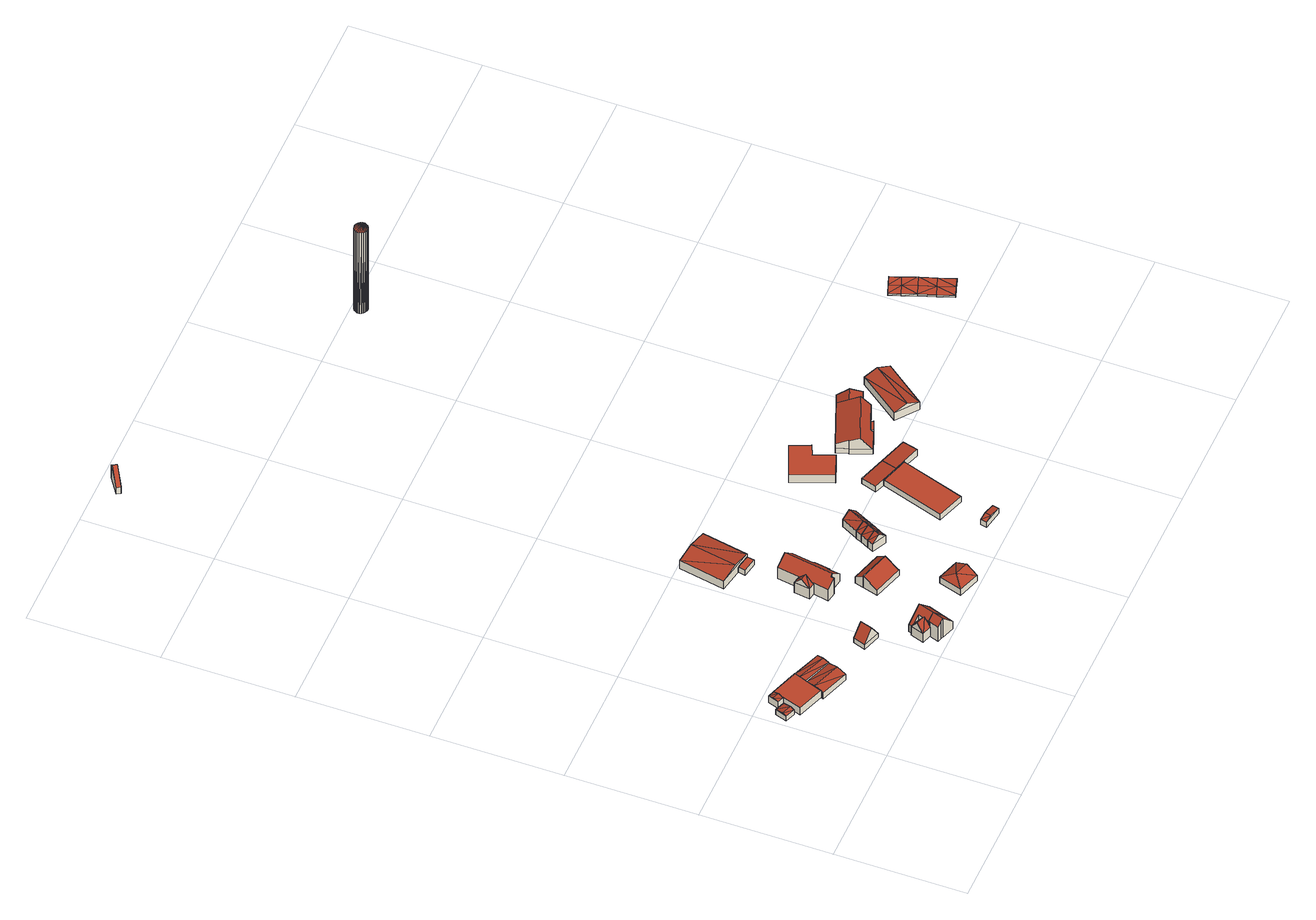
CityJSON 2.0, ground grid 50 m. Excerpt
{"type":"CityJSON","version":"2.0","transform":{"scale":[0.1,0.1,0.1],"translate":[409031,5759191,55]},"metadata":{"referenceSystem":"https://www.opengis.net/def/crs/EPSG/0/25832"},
"CityObjects":{
"building1":{"type":"Building","attributes":{"Gemeindeschluessel":"05515000","Geometrietyp2DReferenz":"3000","function":"31001_2700","roofType":"3100","measuredHeight":3.05},"geometry":[{"type":"Solid","lod":"2","boundaries":[[[[0,1,2,3]],[[4,5,1,0]],[[6,7,5,4]],[[3,2,7,6]],[[0,8,4]],[[6,9,3]],[[8,0,3]],[[3,9,8]],[[4,8,9]],[[9,6,4]],[[1,5,7,2]]]],"semantics":{"surfaces":[{"type":"WallSurface"},{"type":"RoofSurface"},{"type":"GroundSurface"}],"values":[[0,0,0,0,0,0,1,1,1,1,2]]}}]},
"building2":{"type":"Building","attributes":{"Gemeindeschluessel":"05515000","Geometrietyp2DReferenz":"3000","function":"31001_2700"},"children":["building2-1","building2-2","building2-3"]},
"building2-1":{"type":"BuildingPart","attributes":{"roofType":"1000","measuredHeight":3.55},"parents":["building2"],"geometry":[{"type":"Solid","lod":"2","boundaries":[[[[10,11,12,13]],[[14,15,16,11,10]],[[17,18,19,20,21,22]],[[13,12,23,24,25]],[[26,27,17,22,28,29,14,10,13,25]],[[11,16,20,19,23,12]],[[28,22,21]],[[15,14,29]],[[20,16,15,21]],[[15,29,28,21]],[[26,25,24]],[[18,17,27]],[[23,19,18,24]],[[18,27,26,24]]]],"semantics":{"surfaces":[{"type":"WallSurface"},{"type":"RoofSurface"},{"type":"GroundSurface"},{"type":"ClosureSurface"}],"values":[[0,0,0,0,1,2,0,0,3,3,0,0,3,3]]}}]},
"building2-2":{"type":"BuildingPart","attributes":{"roofType":"3100","measuredHeight":3.86},"parents":["building2"],"geometry":[{"type":"Solid","lod":"2","boundaries":[[[[30,31,16,15]],[[32,33,31,30]],[[21,20,33,32]],[[30,34,32]],[[15,29,35,34]],[[34,30,15]],[[35,28,21,32]],[[32,34,35]],[[31,33,20,16]],[[20,21,15,16]],[[29,28,35]],[[29,15,21,28]]]],"semantics":{"surfaces":[{"type":"WallSurface"},{"type":"RoofSurface"},{"type":"GroundSurface"},{"type":"ClosureSurface"}],"values":[[0,0,0,0,1,1,1,1,2,3,0,3]]}}]},
"building2-3":{"type":"BuildingPart","attributes":{"roofType":"3100","measuredHeight":3.84},"parents":["building2"],"geometry":[{"type":"Solid","lod":"2","boundaries":[[[[36,37,19,18]],[[38,39,37,36]],[[24,23,39,38]],[[36,40,38]],[[40,36,18]],[[18,27,41,40]],[[38,40,41]],[[41,26,24,38]],[[37,39,23,19]],[[23,24,18,19]],[[41,27,26]],[[26,27,18,24]]]],"semantics":{"surfaces":[{"type":"WallSurface"},{"type":"RoofSurface"},{"type":"GroundSurface"},{"type":"ClosureSurface"}],"values":[[0,0,0,0,1,1,1,1,2,3,0,3]]}}]},
"building3":{"type":"Building","attributes":{"Gemeindeschluessel":"05515000","Geometrietyp2DReferenz":"3000","function":"31001_1310","roofType":"3100","measuredHeight":3.87},"geometry":[{"type":"Solid","lod":"2","boundaries":[[[[42,43,39,44]],[[45,46,43,42]],[[47,48,46,45]],[[49,50,48,47]],[[51,23,50,49]],[[44,39,23,51]],[[44,51,52]],[[53,52,51]],[[54,52,53,45]],[[55,47,45,53]],[[55,49,47]],[[55,53,51,49]],[[54,45,42]],[[52,54,42,44]],[[43,46,48,50,23,39]]]],"semantics":{"surfaces":[{"type":"WallSurface"},{"type":"RoofSurface"},{"type":"GroundSurface"}],"values":[[0,0,0,0,0,0,1,1,1,1,0,0,0,0,2]]}}]},
"building4":{"type":"Building","attributes":{"Gemeindeschluessel":"05515000","Geometrietyp2DReferenz":"3000","function":"31001_1000","roofType":"3100","measuredHeight":7.62},"address":[{"country":"Germany","locality":"Münster","thoroughfareNumber":"71b","thoroughfareName":"Dyckburgstraße"}],"geometry":[{"type":"Solid","lod":"2","boundaries":[[[[56,57,58,59]],[[60,61,57,56]],[[62,63,61,60]],[[59,58,63,62]],[[56,64,60]],[[62,65,59]],[[59,65,64,56]],[[60,64,65,62]],[[57,61,63,58]]]],"semantics":{"surfaces":[{"type":"WallSurface"},{"type":"RoofSurface"},{"type":"GroundSurface"}],"values":[[0,0,0,0,0,0,1,1,2]]}}]},
"building5":{"type":"Building","attributes":{"Gemeindeschluessel":"05515000","Geometrietyp2DReferenz":"3000","function":"31001_2460","roofType":"5000","measuredHeight":7.85},"geometry":[{"type":"Solid","lod":"2","boundaries":[[[[66,67,68,69]],[[70,71,67,66]],[[72,73,71,70]],[[74,75,73,72]],[[76,77,75,74]],[[78,79,77,76]],[[69,68,79,78]],[[80,78,81]],[[78,76,74,81]],[[72,81,74]],[[81,70,80]],[[66,82,80,70]],[[80,82,69,78]],[[82,66,69]],[[81,72,70]],[[67,71,73,75,77,79,68]]]],"semantics":{"surfaces":[{"type":"WallSurface"},{"type":"RoofSurface"},{"type":"GroundSurface"}],"values":[[0,0,0,0,0,0,0,1,1,1,1,1,0,0,0,2]]}}]},
"building6":{"type":"Building","attributes":{"Gemeindeschluessel":"05515000","Geometrietyp2DReferenz":"3000","function":"31001_1000"},"children":["building6-1","building6-2"]},
"building6-1":{"type":"BuildingPart","attributes":{"roofType":"3100","measuredHeight":9.52},"parents":["building6"],"geometry":[{"type":"Solid","lod":"2","boundaries":[[[[83,84,85,86]],[[87,88,84,83]],[[89,90,88,87]],[[91,92,93,90,89]],[[94,95,96,97]],[[86,85,95,94]],[[98,99,91,89,87,83,86,100]],[[94,97,100,86]],[[84,88,90,93,101,102,96,95,85]],[[101,98,100,102]],[[92,91,99]],[[93,92,99,98,101]],[[96,102,100,97]]]],"semantics":{"surfaces":[{"type":"WallSurface"},{"type":"RoofSurface"},{"type":"GroundSurface"},{"type":"ClosureSurface"}],"values":[[0,0,0,0,0,0,1,1,2,0,0,3,3]]}}]},
"building6-2":{"type":"BuildingPart","attributes":{"roofType":"3100","measuredHeight":9.51},"parents":["building6"],"geometry":[{"type":"Solid","lod":"2","boundaries":[[[[103,104,93,92]],[[105,106,104,103]],[[107,108,106,105]],[[109,110,108,107]],[[111,112,110,109]],[[97,96,112,111]],[[107,105,103,92,99,98,109]],[[100,97,111,109,98]],[[93,104,106,108,110,112,96,102,101]],[[93,101,98,99,92]],[[102,100,98,101]],[[96,97,100,102]]]],"semantics":{"surfaces":[{"type":"WallSurface"},{"type":"RoofSurface"},{"type":"GroundSurface"},{"type":"ClosureSurface"}],"values":[[0,0,0,0,0,0,1,1,2,3,0,3]]}}]},
"building7":{"type":"Building","attributes":{"Gemeindeschluessel":"05515000","Geometrietyp2DReferenz":"3000","function":"31001_1000"},"address":[{"country":"Germany","locality":"Münster","thoroughfareNumber":"77","thoroughfareName":"Dyckburgstraße"}],"children":["building7-1","building7-2"]},
"building7-1":{"type":"BuildingPart","attributes":{"roofType":"3100","measuredHeight":8.29},"parents":["building7"],"geometry":[{"type":"Solid","lod":"2","boundaries":[[[[113,114,115,116]],[[117,118,114,113]],[[119,120,118,117]],[[121,113,122]],[[116,123,122,113]],[[122,124,119,121]],[[117,121,119]],[[121,117,113]],[[114,118,120,115]],[[120,119,116,115]],[[123,124,122]],[[123,116,119,124]]]],"semantics":{"surfaces":[{"type":"WallSurface"},{"type":"RoofSurface"},{"type":"GroundSurface"},{"type":"ClosureSurface"}],"values":[[0,0,0,1,1,1,1,0,2,3,0,3]]}}]},
"building7-2":{"type":"BuildingPart","attributes":{"roofType":"3100","measuredHeight":8.66},"parents":["building7"],"geometry":[{"type":"Solid","lod":"2","boundaries":[[[[125,126,127,128]],[[129,130,126,125]],[[131,132,130,129]],[[133,134,132,131]],[[135,136,134,133]],[[137,138,136,135]],[[139,140,138,137]],[[141,116,115,140,139]],[[142,143,120,119,144]],[[145,146,143,142]],[[147,148,146,145]],[[149,150,148,147]],[[128,127,150,149]],[[142,144,124,123,141,139,137,135,133,145]],[[131,129,125,128,149,147,145,133]],[[126,130,132,134,136,138,140,115,120,143,146,148,150,127]],[[124,144,119]],[[141,123,116]],[[120,115,116,119]],[[116,123,124,119]]]],"semantics":{"surfaces":[{"type":"WallSurface"},{"type":"RoofSurface"},{"type":"GroundSurface"},{"type":"ClosureSurface"}],"values":[[0,0,0,0,0,0,0,0,0,0,0,0,0,1,1,2,0,0,3,3]]}}]},
"building8":{"type":"Building","attributes":{"Gemeindeschluessel":"05515000","Geometrietyp2DReferenz":"3000","function":"31001_2460","roofType":"2100","measuredHeight":5.75},"geometry":[{"type":"Solid","lod":"2","boundaries":[[[[151,152,153,154]],[[155,156,152,151]],[[157,158,156,155]],[[159,160,158,157]],[[154,153,160,159]],[[157,155,151,154,159]],[[152,156,158,160,153]]]],"semantics":{"surfaces":[{"type":"WallSurface"},{"type":"RoofSurface"},{"type":"GroundSurface"}],"values":[[0,0,0,0,0,1,2]]}}]},
"building9":{"type":"Building","attributes":{"Gemeindeschluessel":"05515000","Geometrietyp2DReferenz":"3000","function":"31001_2460","roofType":"1000","measuredHeight":2.47},"geometry":[{"type":"Solid","lod":"2","boundaries":[[[[161,162,163,164]],[[165,166,162,161]],[[167,168,166,165]],[[164,163,168,167]],[[165,161,164,167]],[[162,166,168,163]]]],"semantics":{"surfaces":[{"type":"WallSurface"},{"type":"RoofSurface"},{"type":"GroundSurface"}],"values":[[0,0,0,0,1,2]]}}]},
"building10":{"type":"Building","attributes":{"Gemeindeschluessel":"05515000","Geometrietyp2DReferenz":"3000","function":"31001_1000","roofType":"5000","measuredHeight":5.47},"address":[{"country":"Germany","locality":"Münster","thoroughfareNumber":"71a","thoroughfareName":"Dyckburgstraße"}],"geometry":[{"type":"Solid","lod":"2","boundaries":[[[[169,170,171,172]],[[173,174,170,169]],[[175,176,174,173]],[[172,171,176,175]],[[169,177,173]],[[175,178,172]],[[172,178,177]],[[177,169,172]],[[177,178,175]],[[175,173,177]],[[170,174,176,171]]]],"semantics":{"surfaces":[{"type":"WallSurface"},{"type":"RoofSurface"},{"type":"GroundSurface"}],"values":[[0,0,0,0,1,0,1,1,1,1,2]]}}]},
"building11":{"type":"Building","attributes":{"Gemeindeschluessel":"05515000","Geometrietyp2DReferenz":"3000","function":"51009_1610","roofType":"2100","measuredHeight":5.63},"geometry":[{"type":"Solid","lod":"2","boundaries":[[[[179,180,156,181]],[[182,183,180,179]],[[184,158,183,182]],[[181,156,158,184]],[[182,179,181,184]],[[180,183,158,156]]]],"semantics":{"surfaces":[{"type":"WallSurface"},{"type":"RoofSurface"},{"type":"GroundSurface"}],"values":[[0,0,0,0,1,2]]}}]},
"building12":{"type":"Building","attributes":{"Gemeindeschluessel":"05515000","Geometrietyp2DReferenz":"3000","function":"31001_2460","roofType":"5000","measuredHeight":5.26},"geometry":[{"type":"Solid","lod":"2","boundaries":[[[[185,186,187,188]],[[189,190,186,185]],[[191,192,190,189]],[[188,187,192,191]],[[191,189,193]],[[193,194,191]],[[194,193,185]],[[185,188,194]],[[191,194,188]],[[185,193,189]],[[186,190,192,187]]]],"semantics":{"surfaces":[{"type":"WallSurface"},{"type":"RoofSurface"},{"type":"GroundSurface"}],"values":[[0,0,0,0,1,1,1,1,0,0,2]]}}]},
"building13":{"type":"Building","attributes":{"Gemeindeschluessel":"05515000","Geometrietyp2DReferenz":"3000","function":"31001_1310"},"children":["building13-1","building13-2","building13-3"]},
"building13-1":{"type":"BuildingPart","attributes":{"roofType":"3100","measuredHeight":6.54},"parents":["building13"],"geometry":[{"type":"Solid","lod":"2","boundaries":[[[[195,196,197,198]],[[199,200,201,202]],[[198,197,200,199]],[[199,203,198]],[[203,204,205,195]],[[195,198,203]],[[199,202,206,204]],[[204,203,199]],[[196,201,200,197]],[[196,195,202,201]],[[206,204,205,204]],[[206,202,195,205,204]]]],"semantics":{"surfaces":[{"type":"WallSurface"},{"type":"RoofSurface"},{"type":"GroundSurface"},{"type":"ClosureSurface"}],"values":[[0,0,0,0,1,1,1,1,2,3,0,3]]}}]},
"building13-2":{"type":"BuildingPart","attributes":{"roofType":"3100","measuredHeight":6.53},"parents":["building13"],"geometry":[{"type":"Solid","lod":"2","boundaries":[[[[207,208,196,195]],[[202,201,209,210]],[[204,211,207]],[[207,195,205,204]],[[202,210,211]],[[211,204,206,202]],[[208,209,201,196]],[[210,209,208,207]],[[196,201,202,195]],[[207,211,210]],[[205,195,202,206,204]]]],"semantics":{"surfaces":[{"type":"WallSurface"},{"type":"RoofSurface"},{"type":"GroundSurface"},{"type":"ClosureSurface"}],"values":[[0,0,1,1,1,1,2,3,3,3,3]]}}]},
"building13-3":{"type":"BuildingPart","attributes":{"roofType":"3100","measuredHeight":6.54},"parents":["building13"],"geometry":[{"type":"MultiSurface","lod":"2","boundaries":[[[212,213,208,207]],[[214,215,213,212]],[[210,209,215,214]],[[212,216,214]],[[211,216,212]],[[212,207,211]],[[210,214,216]],[[216,211,210]],[[213,215,209,208]],[[207,208,209,210]],[[207,211,210,211]]],"semantics":{"surfaces":[{"type":"WallSurface"},{"type":"RoofSurface"},{"type":"GroundSurface"},{"type":"ClosureSurface"}],"values":[0,0,0,0,1,1,1,1,2,3,0]}}]},
"building14":{"type":"Building","attributes":{"Gemeindeschluessel":"05515000","Geometrietyp2DReferenz":"3000","function":"51009_1610","roofType":"3100","measuredHeight":8.82},"geometry":[{"type":"Solid","lod":"2","boundaries":[[[[217,218,219,220]],[[221,222,218,217]],[[223,224,222,221]],[[220,219,224,223]],[[217,225,221]],[[223,226,220]],[[220,226,225,217]],[[221,225,226,223]],[[218,222,224,219]]]],"semantics":{"surfaces":[{"type":"WallSurface"},{"type":"RoofSurface"},{"type":"GroundSurface"}],"values":[[0,0,0,0,0,0,1,1,2]]}}]},
"building15":{"type":"Building","attributes":{"Gemeindeschluessel":"05515000","Geometrietyp2DReferenz":"3000","function":"31001_2700","roofType":"3100","measuredHeight":6.47},"geometry":[{"type":"Solid","lod":"2","boundaries":[[[[227,228,229,212]],[[230,231,228,227]],[[214,232,231,230]],[[212,229,232,214]],[[227,233,230]],[[214,216,212]],[[216,233,227]],[[227,212,216]],[[214,230,233]],[[233,216,214]],[[228,231,232,229]]]],"semantics":{"surfaces":[{"type":"WallSurface"},{"type":"RoofSurface"},{"type":"GroundSurface"}],"values":[[0,0,0,0,0,0,1,1,1,1,2]]}}]},
"building16":{"type":"Building","attributes":{"Gemeindeschluessel":"05515000","Geometrietyp2DReferenz":"3000","function":"31001_1310","roofType":"3100","measuredHeight":3.35},"geometry":[{"type":"Solid","lod":"2","boundaries":[[[[234,235,236,237]],[[238,239,235,234]],[[240,241,239,238]],[[237,236,241,240]],[[234,242,238]],[[240,243,237]],[[237,243,242,234]],[[242,243,240]],[[240,238,242]],[[235,239,241,236]]]],"semantics":{"surfaces":[{"type":"WallSurface"},{"type":"RoofSurface"},{"type":"GroundSurface"}],"values":[[0,0,0,0,0,0,1,1,1,2]]}}]},
"building17":{"type":"Building","attributes":{"Gemeindeschluessel":"05515000","Geometrietyp2DReferenz":"3000","function":"31001_2740","roofType":"1000","measuredHeight":2.57},"geometry":[{"type":"Solid","lod":"2","boundaries":[[[[244,245,246,247]],[[248,249,245,244]],[[250,251,249,248]],[[252,253,251,250]],[[247,246,253,252]],[[250,248,244,247,252]],[[245,249,251,253,246]]]],"semantics":{"surfaces":[{"type":"WallSurface"},{"type":"RoofSurface"},{"type":"GroundSurface"}],"values":[[0,0,0,0,0,1,2]]}}]},
"building18":{"type":"Building","attributes":{"Gemeindeschluessel":"05515000","Geometrietyp2DReferenz":"3000","function":"31001_2460","roofType":"2100","measuredHeight":3.01},"geometry":[{"type":"Solid","lod":"2","boundaries":[[[[254,255,256,257]],[[258,259,255,254]],[[260,245,259,258]],[[261,246,245,260]],[[257,256,246,261]],[[260,258,254,257,261]],[[255,259,245,246,256]]]],"semantics":{"surfaces":[{"type":"WallSurface"},{"type":"RoofSurface"},{"type":"GroundSurface"}],"values":[[0,0,0,0,0,1,2]]}}]},
"building19":{"type":"Building","attributes":{"Gemeindeschluessel":"05515000","Geometrietyp2DReferenz":"3000","function":"31001_2000","roofType":"1000","measuredHeight":4.14},"geometry":[{"type":"Solid","lod":"2","boundaries":[[[[262,263,264,265]],[[266,267,263,262]],[[268,269,267,266]],[[270,271,269,268]],[[272,273,271,270]],[[265,264,273,272]],[[270,268,266,262,265,272]],[[263,267,269,271,273,264]]]],"semantics":{"surfaces":[{"type":"WallSurface"},{"type":"RoofSurface"},{"type":"GroundSurface"}],"values":[[0,0,0,0,0,0,1,2]]}}]},
"building20":{"type":"Building","attributes":{"Gemeindeschluessel":"05515000","Geometrietyp2DReferenz":"3000","function":"31001_2000","roofType":"2100","measuredHeight":3.11},"geometry":[{"type":"Solid","lod":"2","boundaries":[[[[258,274,275,260]],[[276,277,274,258]],[[278,279,277,276]],[[280,281,279,278]],[[260,275,281,280]],[[278,276,258,260,280]],[[274,277,279,281,275]]]],"semantics":{"surfaces":[{"type":"WallSurface"},{"type":"RoofSurface"},{"type":"GroundSurface"}],"values":[[0,0,0,0,0,1,2]]}}]},
"building21":{"type":"Building","attributes":{"Gemeindeschluessel":"05515000","Geometrietyp2DReferenz":"3000","function":"31001_1000","roofType":"5000","measuredHeight":7.89},"address":[{"country":"Germany","locality":"Münster","thoroughfareNumber":"79","thoroughfareName":"Dyckburgstraße"}],"geometry":[{"type":"Solid","lod":"2","boundaries":[[[[282,283,284,285]],[[286,287,283,282]],[[288,289,287,286]],[[290,291,289,288]],[[292,293,291,290]],[[294,295,293,292]],[[296,297,295,294]],[[298,299,297,296]],[[300,301,299,298]],[[285,284,301,300]],[[302,303,304,305,306,307]],[[308,309,307,306,285,310,311,312]],[[312,311,298,296]],[[311,310,300,298]],[[310,285,300]],[[302,307,309,292,290]],[[309,308,294,292]],[[308,312,296,294]],[[305,304,286,282]],[[306,305,282,285]],[[304,303,288,286]],[[303,302,290,288]],[[283,287,289,291,293,295,297,299,301,284]]]],"semantics":{"surfaces":[{"type":"WallSurface"},{"type":"RoofSurface"},{"type":"GroundSurface"}],"values":[[0,0,0,0,0,0,0,0,0,0,1,1,0,0,0,0,0,0,0,0,0,0,2]]}}]},
"building22":{"type":"Building","attributes":{"Gemeindeschluessel":"05515000","Geometrietyp2DReferenz":"3000","function":"51009_1610","roofType":"1000","measuredHeight":3.59},"geometry":[{"type":"Solid","lod":"2","boundaries":[[[[313,314,315,316]],[[317,318,314,313]],[[319,320,318,317]],[[316,315,320,319]],[[317,313,316,319]],[[314,318,320,315]]]],"semantics":{"surfaces":[{"type":"WallSurface"},{"type":"RoofSurface"},{"type":"GroundSurface"}],"values":[[0,0,0,0,1,2]]}}]},
"building23":{"type":"Building","attributes":{"Gemeindeschluessel":"05515000","Geometrietyp2DReferenz":"3000","function":"51009_1610","roofType":"3100","measuredHeight":6.26},"geometry":[{"type":"Solid","lod":"2","boundaries":[[[[321,322,323,324]],[[325,326,322,321]],[[327,328,326,325]],[[324,323,328,327]],[[321,329,325]],[[327,330,324]],[[324,330,329,321]],[[325,329,330,327]],[[322,326,328,323]]]],"semantics":{"surfaces":[{"type":"WallSurface"},{"type":"RoofSurface"},{"type":"GroundSurface"}],"values":[[0,0,0,0,0,0,1,1,2]]}}]},
"building24":{"type":"Building","attributes":{"Gemeindeschluessel":"05515000","Geometrietyp2DReferenz":"3000","function":"31001_2000","roofType":"3100","measuredHeight":5.69},"geometry":[{"type":"Solid","lod":"2","boundaries":[[[[331,332,333,334]],[[335,336,332,331]],[[337,338,336,335]],[[334,333,338,337]],[[331,339,335]],[[337,340,334]],[[340,339,331]],[[331,334,340]],[[337,335,339]],[[339,340,337]],[[332,336,338,333]]]],"semantics":{"surfaces":[{"type":"WallSurface"},{"type":"RoofSurface"},{"type":"GroundSurface"}],"values":[[0,0,0,0,0,0,1,1,1,1,2]]}}]},
"building25":{"type":"Building","attributes":{"Gemeindeschluessel":"05515000","Geometrietyp2DReferenz":"1000","function":"51002_1251","roofType":"9999","measuredHeight":40.78},"geometry":[{"type":"Solid","lod":"2","boundaries":[[[[341,342,343]],[[342,344,343]],[[345,346,341]],[[346,342,341]],[[347,348,345]],[[348,346,345]],[[349,350,347]],[[350,348,347]],[[351,352,349]],[[352,350,349]],[[353,354,351]],[[354,352,351]],[[355,356,353]],[[356,354,353]],[[357,358,355]],[[358,356,355]],[[359,360,357]],[[360,358,357]],[[361,362,359]],[[362,360,359]],[[363,364,361]],[[364,362,361]],[[365,366,363]],[[366,364,363]],[[367,368,365]],[[368,366,365]],[[369,370,367]],[[370,368,367]],[[371,372,369]],[[372,370,369]],[[373,374,371]],[[374,372,371]],[[375,376,373]],[[376,374,373]],[[377,378,375]],[[378,376,375]],[[379,380,377]],[[380,378,377]],[[343,344,379]],[[344,380,379]],[[344,342,380]],[[342,346,380]],[[346,348,380]],[[348,350,380]],[[350,352,380]],[[352,354,380]],[[354,356,380]],[[356,358,380]],[[358,360,380]],[[360,362,380]],[[362,364,380]],[[364,366,380]],[[366,368,380]],[[368,370,380]],[[370,372,380]],[[372,374,380]],[[374,376,380]],[[376,378,380]],[[341,343,345]],[[343,379,345]],[[379,377,345]],[[377,375,345]],[[375,373,345]],[[373,371,345]],[[371,369,345]],[[369,367,345]],[[367,365,345]],[[365,363,345]],[[363,361,345]],[[361,359,345]],[[359,357,345]],[[357,355,345]],[[355,353,345]],[[353,351,345]],[[351,349,345]],[[349,347,345]]]],"semantics":{"surfaces":[{"type":"WallSurface"},{"type":"GroundSurface"},{"type":"RoofSurface"}],"values":[[0,0,0,0,0,0,0,0,0,0,0,0,0,0,0,0,0,0,0,0,0,0,0,0,0,0,0,0,0,0,0,0,0,0,0,0,0,0,0,0,1,1,1,1,1,1,1,1,1,1,1,1,1,1,1,1,1,1,2,2,2,2,2,2,2,2,2,2,2,2,2,2,2,2,2,2]]}}]},
"building26":{"type":"Building","attributes":{"Geometrietyp2DReferenz":"2000","Gemeindeschluessel":"05515000","function":"53001_1800","roofType":"9999","measuredHeight":1},"geometry":[{"type":"Solid","lod":"2","boundaries":[[[[381,382,383]],[[382,384,383]],[[385,386,381]],[[386,382,381]],[[387,388,385]],[[388,386,385]],[[389,390,387]],[[390,388,387]],[[391,392,389]],[[392,390,389]],[[393,394,391]],[[394,392,391]],[[395,396,393]],[[396,394,393]],[[397,398,395]],[[398,396,395]],[[399,400,397]],[[400,398,397]],[[401,402,399]],[[402,400,399]],[[403,404,401]],[[404,402,401]],[[405,406,403]],[[406,404,403]],[[383,384,405]],[[384,406,405]],[[382,386,407]],[[382,407,384]],[[386,388,407]],[[407,388,408]],[[388,390,409]],[[388,409,408]],[[390,392,409]],[[409,392,394]],[[384,407,404]],[[384,404,406]],[[407,408,402]],[[407,402,404]],[[408,409,400]],[[400,409,398]],[[408,400,402]],[[409,394,398]],[[398,394,396]],[[381,410,385]],[[381,383,410]],[[385,410,387]],[[410,411,387]],[[387,412,389]],[[387,411,412]],[[389,412,391]],[[412,393,391]],[[383,403,410]],[[383,405,403]],[[410,401,411]],[[410,403,401]],[[411,399,412]],[[399,397,412]],[[411,401,399]],[[412,397,393]],[[397,395,393]]]],"semantics":{"surfaces":[{"type":"WallSurface"},{"type":"GroundSurface"},{"type":"RoofSurface"}],"values":[[0,0,0,0,0,0,0,0,0,0,0,0,0,0,0,0,0,0,0,0,0,0,0,0,0,0,1,1,1,1,1,1,1,1,1,1,1,1,1,1,1,1,1,2,2,2,2,2,2,2,2,2,2,2,2,2,2,2,2,2]]}}]}
},
"vertices":[
[63,409,51],[63,409,28],[24,424,28],[24,424,51],[47,364,51],[47,364,28],[8,378,51],[8,378,28],[52,378,58],[13,392,58],
[53,343,62],[53,343,27],[156,307,27],[156,307,62],[78,416,62],[78,416,60],[78,416,27],[197,421,62],[197,421,60],[197,421,27],[93,458,27],[93,458,60],[93,458,62],[180,373,27],[180,373,60],[180,373,62],[184,384,62],[193,409,62],[90,449,62],[81,425,62],
[53,426,60],[53,426,27],[67,467,60],[67,467,27],[60,447,65],[86,437,65],
[308,381,60],[308,381,27],[291,333,60],[291,333,27],[299,357,65],[189,397,65],
[265,260,56],[265,260,27],[291,333,56],[264,259,56],[264,259,27],[153,298,56],[153,298,27],[154,301,56],[154,301,27],[180,373,56],[277,296,66],[167,335,66],[265,260,57],[154,301,57],
[489,228,51],[489,228,29],[504,275,29],[504,275,51],[421,251,51],[421,251,29],[437,298,51],[437,298,29],[457,239,105],[472,286,105],
[562,63,73],[562,63,30],[565,70,30],[565,70,73],[525,75,73],[525,75,30],[543,126,73],[543,126,30],[543,127,73],[543,127,30],[551,124,73],[551,124,30],[580,114,73],[580,114,30],[571,89,108],[534,101,108],[565,70,83],
[565,24,115],[565,24,29],[573,21,29],[573,21,124],[550,28,100],[550,28,29],[562,63,100],[562,63,29],[565,70,100],[565,70,98],[565,70,29],[623,4,66],[623,4,29],[637,45,29],[637,45,66],[587,63,124],[583,64,119],[587,62,124],[587,63,29],[587,62,29],
[580,114,98],[580,114,29],[551,124,65],[551,124,29],[556,140,65],[556,140,29],[607,122,124],[607,122,29],[658,105,66],[658,105,29],
[567,513,83],[567,513,34],[592,509,34],[592,509,83],[576,574,83],[576,574,34],[602,570,83],[602,570,34],[571,544,117],[597,540,117],[593,516,90],[601,564,90],
[702,492,59],[702,492,34],[711,552,34],[711,552,59],[688,494,72],[688,494,34],[681,447,72],[681,447,34],[632,455,121],[632,455,34],[622,456,114],[622,456,34],[620,444,114],[620,444,34],[582,450,90],[582,450,34],[592,509,90],[615,652,90],[615,652,34],[602,570,90],[663,644,121],[663,644,34],[711,636,72],[711,636,34],[698,554,72],[698,554,34],
[669,303,59],[669,303,32],[785,268,32],[785,268,59],[687,362,89],[687,362,32],[803,327,89],[803,327,32],[787,276,63],[787,276,32],
[651,779,57],[651,779,32],[594,790,32],[594,790,57],[646,751,57],[646,751,32],[589,762,57],[589,762,32],
[777,35,61],[777,35,31],[861,7,31],[861,7,61],[806,125,61],[806,125,31],[891,97,61],[891,97,31],[822,70,85],[876,52,85],
[696,395,64],[696,395,32],[687,362,88],[812,360,64],[812,360,32],[803,327,88],
[536,985,70],[536,985,30],[503,807,30],[503,807,70],[685,957,70],[685,957,30],[651,779,70],[651,779,30],[611,971,83],[578,793,83],
[868,417,68],[868,417,31],[856,394,31],[856,394,68],[911,367,68],[911,367,31],[922,390,31],[922,390,68],[883,380,96],[895,404,96],[884,409,85],[906,398,85],
[883,447,68],[883,447,31],[937,419,31],[937,419,68],[910,433,96],
[894,470,68],[894,470,31],[949,443,68],[949,443,31],[922,456,96],
[228,2957,80],[228,2957,16],[219,2971,16],[219,2971,80],[162,2912,48],[162,2912,16],[153,2926,48],[153,2926,16],[209,2944,104],[199,2957,104],
[927,534,68],[927,534,32],[894,470,32],[981,507,68],[981,507,32],[949,443,32],[954,520,96],
[1187,57,54],[1187,57,29],[1192,82,29],[1192,82,54],[1110,72,54],[1110,72,29],[1115,97,54],[1115,97,29],[1139,66,63],[1144,91,63],
[1226,454,56],[1226,454,30],[1161,475,30],[1161,475,56],[1268,441,56],[1268,441,30],[1188,198,56],[1188,198,30],[1083,233,56],[1083,233,30],
[1140,548,56],[1140,548,30],[1121,488,30],[1121,488,60],[1245,514,56],[1245,514,30],[1226,454,60],[1161,475,60],
[1112,633,69],[1112,633,28],[1199,667,28],[1199,667,69],[1053,785,69],[1053,785,28],[1180,836,69],[1180,836,28],[1211,762,69],[1211,762,28],[1168,744,69],[1168,744,28],
[1245,514,29],[1226,454,29],[1353,479,56],[1353,479,29],[1334,419,60],[1334,419,29],[1268,441,60],[1268,441,29],
[1257,642,50],[1257,642,26],[1288,564,26],[1288,564,50],[1260,644,50],[1260,644,26],[1243,688,50],[1243,688,26],[1424,757,50],[1424,757,26],[1458,670,50],[1458,670,26],[1468,644,50],[1468,644,26],[1395,616,50],[1395,616,26],[1358,602,50],[1358,602,26],[1362,593,50],[1362,593,26],[1424,757,72],[1243,688,72],[1260,644,91],[1257,642,91],[1271,607,105],[1455,678,105],[1468,644,63],[1458,670,95],[1362,593,51],[1358,602,63],[1395,616,63],
[1358,602,64],[1358,602,28],[1362,593,28],[1362,593,64],[1395,616,64],[1395,616,28],[1399,608,64],[1399,608,28],
[1472,776,57],[1472,776,27],[1424,757,27],[1424,757,57],[1505,688,76],[1505,688,27],[1458,670,76],[1458,670,27],[1489,732,89],[1441,714,89],
[1582,716,61],[1582,716,24],[1463,557,24],[1463,557,61],[1665,652,61],[1665,652,24],[1544,494,61],[1544,494,24],[1624,684,81],[1504,525,81],
[1307,2479,417],[1307,2479,9],[1303,2485,417],[1303,2485,9],[1310,2471,417],[1310,2471,9],[1310,2464,417],[1310,2464,9],[1307,2456,417],[1307,2456,9],[1303,2450,417],[1303,2450,9],[1296,2445,417],[1296,2445,9],[1289,2443,417],[1289,2443,9],[1281,2443,417],[1281,2443,9],[1274,2445,417],[1274,2445,9],[1267,2450,417],[1267,2450,9],[1263,2456,417],[1263,2456,9],[1260,2464,417],[1260,2464,9],[1260,2471,417],[1260,2471,9],[1263,2479,417],[1263,2479,9],[1267,2485,417],[1267,2485,9],[1274,2490,417],[1274,2490,9],[1281,2492,417],[1281,2492,9],[1289,2492,417],[1289,2492,9],[1296,2490,417],[1296,2490,9],
[2045,560,73],[2045,560,63],[2083,573,73],[2083,573,63],[2024,623,73],[2024,623,63],[2003,685,73],[2003,685,63],[1984,739,72],[1984,739,62],[1969,783,72],[1969,783,62],[2006,796,72],[2006,796,62],[2044,809,72],[2044,809,62],[2059,766,72],[2059,766,62],[2078,712,73],[2078,712,63],[2079,711,73],[2079,711,63],[2100,648,73],[2100,648,63],[2121,585,73],[2121,585,63],[2062,635,63],[2041,698,63],[2022,752,62],[2062,635,73],[2041,698,73],[2022,752,72]
]}
